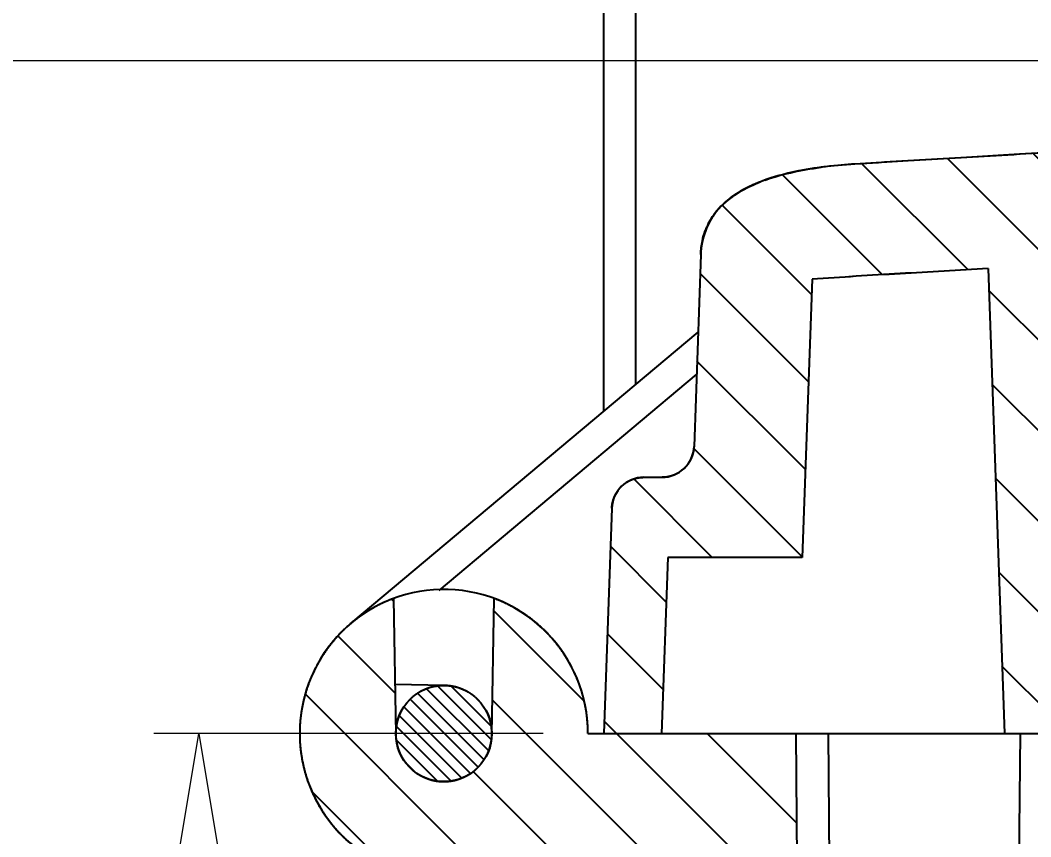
# Model space of a CAD drawing. Header units: millimetres. Extents: x -1995 to -555, y 489 to 1011.
# Drawn here: x -1687.36 to -1655.81, y 637.11 to 662.6 of the extents above; entities that cross this region are included whole.
import ezdxf

# ---------------------------------------------------------------- set-up
doc = ezdxf.new("R2010")
doc.units = ezdxf.units.MM
doc.layers.add('dim', color=82, linetype='Continuous', lineweight=9)
doc.styles.add('ROMAND', font='romand.shx', dxfattribs={"width": 0.75, "bigfont": 'gbcbig.shx'})
doc.dimstyles.new('YanXiu', dxfattribs={"dimtxt": 2.5, "dimasz": 2.2, "dimexe": 1, "dimexo": 0, "dimgap": 0.66, "dimtad": 0, "dimzin": 1, "dimdsep": 46, "dimtxsty": 'ROMAND', "dimblk": 'CLOSEDBLANK', "dimcen": 0, "dimclrd": 3, "dimclre": 3, "dimclrt": 7, "dimazin": 0, "dimtfac": 1, "dimtofl": 0, "dimtmove": 0, "dimatfit": 3, "dimldrblk": 'CLOSEDBLANK', "dimfxl": 1, "dimlwd": 5, "dimlwe": 5, "dimarcsym": 0})

# ---------------------------------------------------------------- blocks, each defined once
blk = doc.blocks.new('_ClosedBlank')
at = {"color": 0, "linetype": 'ByBlock', "lineweight": -2}
for p, q in [((-1, 0.1667), (0, 0)), ((-1, 0.1667), (-1, -0.1667)), ((0, 0), (-1, -0.1667))]:
    blk.add_line(p, q, dxfattribs=at)
blk = doc.blocks.new('*D177')
at = {"layer": 'Defpoints', "color": 0}
for p in [(-1691.79, 661.33), (-1555.14, 661.33), (-1668.44, 596.33)]:
    blk.add_point(p, dxfattribs=at)
at = {"layer": 'dim', "color": 3, "lineweight": 5}
for p, q in [((-1556.539, 661.33), (-1693.189, 661.33)), ((-1691.79, 655.73), (-1691.79, 634.354)), ((-1691.79, 601.93), (-1691.79, 623.306)), ((-1669.839, 596.33), (-1693.189, 596.33))]:
    blk.add_line(p, q, dxfattribs=at)
at = {"layer": 'dim', "color": 3, "lineweight": 5, "xscale": 5.600000000000001, "yscale": 5.600000000000001, "zscale": 5.600000000000001}
for p, rotation in [((-1691.79, 661.33), 90), ((-1691.79, 596.33), 270)]:
    blk.add_blockref('_ClosedBlank', p, dxfattribs=dict(at, rotation=rotation))
at = {"layer": 'dim', "color": 7, "insert": (-1691.79, 628.83), "char_height": 7, "attachment_point": 5, "rotation": 90, "style": 'ROMAND'}
blk.add_mtext('65', dxfattribs=at)
blk = doc.blocks.new('*D178')
at = {"layer": 'Defpoints', "color": 0}
for p in [(-1681.79, 640.33), (-1669.64, 640.33), (-1668.44, 596.33)]:
    blk.add_point(p, dxfattribs=at)
at = {"layer": 'dim', "color": 3, "lineweight": 5}
for p, q in [((-1671.039, 640.33), (-1683.189, 640.33)), ((-1681.79, 634.73), (-1681.79, 624.104)), ((-1681.79, 601.93), (-1681.79, 612.556)), ((-1669.839, 596.33), (-1683.189, 596.33))]:
    blk.add_line(p, q, dxfattribs=at)
at = {"layer": 'dim', "color": 3, "lineweight": 5, "xscale": 5.600000000000001, "yscale": 5.600000000000001, "zscale": 5.600000000000001}
for p, rotation in [((-1681.79, 640.33), 90), ((-1681.79, 596.33), 270)]:
    blk.add_blockref('_ClosedBlank', p, dxfattribs=dict(at, rotation=rotation))
at = {"layer": 'dim', "color": 7, "insert": (-1681.79, 618.33), "char_height": 7, "attachment_point": 5, "rotation": 90, "style": 'ROMAND'}
blk.add_mtext('44', dxfattribs=at)

msp = doc.modelspace()

# ---------------------------------------------------------------- hatches: boundary and pattern name
at = {"linetype": 'Continuous'}
h = msp.add_hatch(dxfattribs=at)
h.set_pattern_fill('DEFAULT__20', color=2, scale=2, angle=135, style=0, pattern_type=0)
h.set_pattern_definition([(135, (-1737.82, 771.6257), (-1.414214, -1.414214), [])])
edge = h.paths.add_edge_path()
edge.add_line((-1669.14, 640.33), (-1667.34, 640.33))
edge.add_line((-1668.894, 647.365), (-1669.14, 640.33))
edge.add_spline(control_points=[(-1668.894, 647.365), (-1668.874, 647.934), (-1668.465, 648.33), (-1667.895, 648.33)], knot_values=[0, 0, 0, 0, 1, 1, 1, 1], weights=[1, 0.812893, 0.812893, 1], degree=3, periodic=0)
edge.add_line((-1667.895, 648.33), (-1667.328, 648.33))
edge.add_spline(control_points=[(-1666.329, 649.295), (-1666.349, 648.726), (-1666.759, 648.33), (-1667.328, 648.33)], knot_values=[0, 0, 0, 0, 1, 1, 1, 1], weights=[1, 0.812893, 0.812893, 1], degree=3, periodic=0)
edge.add_line((-1666.12, 655.29), (-1666.329, 649.295))
edge.add_spline(control_points=[(-1661.304, 658.11), (-1661.909, 658.073), (-1663.059, 657.942), (-1664.547, 657.514), (-1665.692, 656.751), (-1666.098, 655.895), (-1666.12, 655.29)], knot_values=[0, 0, 0, 0, 0.25, 0.5, 0.75, 1, 1, 1, 1], degree=3, periodic=0)
edge.add_spline(control_points=[(-1637.797, 659.379), (-1645.636, 659.008), (-1653.472, 658.585), (-1661.304, 658.11)], knot_values=[0, 0, 0, 0, 1, 1, 1, 1], weights=[1, 0.999985, 0.999985, 1], degree=3, periodic=0)
edge.add_line((-1637.797, 655.875), (-1637.797, 659.379))
edge.add_spline(control_points=[(-1637.797, 655.875), (-1641.905, 655.68), (-1646.012, 655.471), (-1650.119, 655.248)], knot_values=[0, 0, 0, 0, 1, 1, 1, 1], weights=[1, 0.999996, 0.999996, 1], degree=3, periodic=0)
edge.add_line((-1650.119, 655.248), (-1650.64, 640.33))
edge.add_line((-1652.14, 640.33), (-1650.64, 640.33))
edge.add_line((-1652.297, 644.83), (-1652.14, 640.33))
edge.add_line((-1654.983, 644.83), (-1652.297, 644.83))
edge.add_line((-1654.983, 644.83), (-1655.14, 640.33))
edge.add_line((-1656.64, 640.33), (-1655.14, 640.33))
edge.add_line((-1657.147, 654.851), (-1656.64, 640.33))
edge.add_spline(control_points=[(-1657.147, 654.851), (-1658.98, 654.744), (-1660.812, 654.634), (-1662.644, 654.521)], knot_values=[0, 0, 0, 0, 1, 1, 1, 1], weights=[1, 0.999999, 0.999999, 1], degree=3, periodic=0)
edge.add_line((-1662.644, 654.521), (-1662.948, 645.83))
edge.add_line((-1662.948, 645.83), (-1667.148, 645.83))
edge.add_line((-1667.148, 645.83), (-1667.34, 640.33))
edge = h.paths.add_edge_path()
edge.add_line((-1637.797, 655.875), (-1637.797, 659.379))
edge.add_line((-1637.797, 655.875), (-1637.797, 659.379))
edge = h.paths.add_edge_path()
edge.add_spline(control_points=[(-1470.746, 659.296), (-1526.407, 661.981), (-1582.133, 662.008), (-1637.797, 659.379)], knot_values=[0, 0, 0, 0, 1, 1, 1, 1], weights=[1, 0.999242, 0.999242, 1], degree=3, periodic=0)
edge.add_line((-1470.746, 655.792), (-1470.746, 659.296))
edge.add_spline(control_points=[(-1470.746, 655.792), (-1526.407, 658.482), (-1582.133, 658.51), (-1637.797, 655.875)], knot_values=[0, 0, 0, 0, 1, 1, 1, 1], weights=[1, 0.999239, 0.999239, 1], degree=3, periodic=0)
edge.add_line((-1637.797, 655.875), (-1637.797, 659.379))
edge = h.paths.add_edge_path()
edge.add_line((-1470.746, 655.792), (-1470.746, 659.296))
edge.add_line((-1470.746, 655.792), (-1470.746, 659.296))
edge = h.paths.add_edge_path()
edge.add_line((-1441.14, 640.33), (-1442.94, 640.33))
edge.add_line((-1442.94, 640.33), (-1443.097, 644.83))
edge.add_line((-1443.097, 644.83), (-1447.297, 644.83))
edge.add_line((-1447.297, 644.83), (-1447.635, 654.521))
edge.add_spline(control_points=[(-1447.635, 654.521), (-1449.468, 654.634), (-1451.3, 654.744), (-1453.133, 654.851)], knot_values=[0, 0, 0, 0, 1, 1, 1, 1], weights=[1, 0.999999, 0.999999, 1], degree=3, periodic=0)
edge.add_line((-1453.133, 654.851), (-1453.64, 640.33))
edge.add_line((-1453.64, 640.33), (-1455.14, 640.33))
edge.add_line((-1455.297, 644.83), (-1455.14, 640.33))
edge.add_line((-1455.297, 644.83), (-1457.983, 644.83))
edge.add_line((-1457.983, 644.83), (-1458.14, 640.33))
edge.add_line((-1458.14, 640.33), (-1459.64, 640.33))
edge.add_line((-1460.161, 655.248), (-1459.64, 640.33))
edge.add_spline(control_points=[(-1460.161, 655.248), (-1463.689, 655.44), (-1467.217, 655.621), (-1470.746, 655.792)], knot_values=[0, 0, 0, 0, 1, 1, 1, 1], weights=[1, 0.999997, 0.999997, 1], degree=3, periodic=0)
edge.add_line((-1470.746, 655.792), (-1470.746, 659.296))
edge.add_spline(control_points=[(-1448.975, 658.11), (-1456.23, 658.55), (-1463.487, 658.946), (-1470.746, 659.296)], knot_values=[0, 0, 0, 0, 1, 1, 1, 1], weights=[1, 0.999987, 0.999987, 1], degree=3, periodic=0)
edge.add_spline(control_points=[(-1444.16, 655.29), (-1444.181, 655.895), (-1444.588, 656.751), (-1445.733, 657.514), (-1447.221, 657.942), (-1448.371, 658.073), (-1448.975, 658.11)], knot_values=[0, 0, 0, 0, 0.25, 0.5, 0.75, 1, 1, 1, 1], degree=3, periodic=0)
edge.add_line((-1443.951, 649.295), (-1444.16, 655.29))
edge.add_spline(control_points=[(-1443.951, 649.295), (-1443.931, 648.726), (-1443.521, 648.33), (-1442.951, 648.33)], knot_values=[0, 0, 0, 0, 1, 1, 1, 1], weights=[1, 0.812893, 0.812893, 1], degree=3, periodic=0)
edge.add_line((-1442.385, 648.33), (-1442.951, 648.33))
edge.add_spline(control_points=[(-1442.385, 648.33), (-1441.815, 648.33), (-1441.405, 647.934), (-1441.386, 647.365)], knot_values=[0, 0, 0, 0, 1, 1, 1, 1], weights=[1, 0.812893, 0.812893, 1], degree=3, periodic=0)
edge.add_line((-1441.14, 640.33), (-1441.386, 647.365))
h = msp.add_hatch(dxfattribs=at)
h.set_pattern_fill('DEFAULT__19', color=2, scale=2, angle=-45, style=0, pattern_type=0)
h.set_pattern_definition([(315, (-1734.9916, 774.4542), (1.414214, 1.414214), [])])
edge = h.paths.add_edge_path()
edge.add_line((-1668.44, 596.33), (-1663.89, 596.33))
edge.add_line((-1668.44, 596.33), (-1668.44, 603.119))
edge.add_spline(control_points=[(-1668.44, 603.119), (-1668.44, 603.813), (-1667.954, 604.307), (-1667.261, 604.319)], knot_values=[0, 0, 0, 0, 1, 1, 1, 1], weights=[1, 0.808834, 0.808834, 1], degree=3, periodic=0)
edge.add_line((-1667.261, 604.319), (-1666.64, 604.33))
edge.add_line((-1666.64, 604.33), (-1666.64, 632.33))
edge.add_line((-1668.157, 632.356), (-1666.64, 632.33))
edge.add_spline(control_points=[(-1668.157, 632.356), (-1668.735, 632.367), (-1669.14, 632.779), (-1669.14, 633.356)], knot_values=[0, 0, 0, 0, 1, 1, 1, 1], weights=[1, 0.808834, 0.808834, 1], degree=3, periodic=0)
edge.add_line((-1669.14, 635.375), (-1669.14, 633.356))
edge.add_line((-1674.532, 635.847), (-1669.14, 635.375))
edge.add_spline(control_points=[(-1675.714, 644.546), (-1681.421, 642.415), (-1680.601, 636.378), (-1674.532, 635.847)], knot_values=[0, 0, 0, 0, 1, 1, 1, 1], weights=[1, 0.480302, 0.480302, 1], degree=3, periodic=0)
edge.add_line((-1675.714, 644.546), (-1675.64, 640.304))
edge.add_spline(control_points=[(-1675.64, 640.304), (-1675.589, 637.406), (-1672.691, 637.406), (-1672.64, 640.304)], knot_values=[0, 0, 0, 0, 1, 1, 1, 1], weights=[1, 0.344968, 0.344968, 1], degree=3, periodic=0)
edge.add_line((-1672.64, 640.304), (-1672.566, 644.546))
edge.add_spline(control_points=[(-1669.64, 640.33), (-1669.64, 642.272), (-1670.747, 643.867), (-1672.566, 644.546)], knot_values=[0, 0, 0, 0, 1, 1, 1, 1], weights=[1, 0.881003, 0.881003, 1], degree=3, periodic=0)
edge.add_line((-1669.64, 640.33), (-1663.14, 640.33))
edge.add_line((-1662.791, 600.33), (-1663.14, 640.33))
edge.add_line((-1662.791, 600.33), (-1661.39, 600.33))
edge.add_line((-1661.39, 600.33), (-1661.39, 592.33))
edge.add_line((-1663.855, 592.33), (-1661.39, 592.33))
edge.add_line((-1663.89, 596.33), (-1663.855, 592.33))
edge = h.paths.add_edge_path()
edge.add_line((-1654.39, 596.33), (-1650.14, 596.33))
edge.add_line((-1654.39, 596.33), (-1654.425, 592.33))
edge.add_line((-1656.89, 592.33), (-1654.425, 592.33))
edge.add_line((-1656.89, 600.33), (-1656.89, 592.33))
edge.add_line((-1656.89, 600.33), (-1655.489, 600.33))
edge.add_line((-1655.489, 600.33), (-1655.14, 640.33))
edge.add_line((-1655.14, 640.33), (-1654.64, 640.33))
edge.add_line((-1654.618, 642.83), (-1654.64, 640.33))
edge.add_line((-1654.618, 642.83), (-1654.043, 642.83))
edge.add_line((-1653.817, 643.057), (-1654.043, 642.83))
edge.add_spline(control_points=[(-1653.463, 643.057), (-1653.567, 643.16), (-1653.713, 643.16), (-1653.817, 643.057)], knot_values=[0, 0, 0, 0, 1, 1, 1, 1], weights=[1, 0.804738, 0.804738, 1], degree=3, periodic=0)
edge.add_line((-1653.236, 642.83), (-1653.463, 643.057))
edge.add_line((-1653.236, 642.83), (-1652.662, 642.83))
edge.add_line((-1652.662, 642.83), (-1652.64, 640.33))
edge.add_line((-1652.64, 640.33), (-1652.14, 640.33))
edge.add_line((-1651.791, 600.33), (-1652.14, 640.33))
edge.add_line((-1651.791, 600.33), (-1637.797, 600.33))
edge.add_line((-1637.797, 596.33), (-1637.797, 600.33))
edge.add_line((-1640.14, 596.33), (-1637.797, 596.33))
edge.add_line((-1640.175, 592.33), (-1640.14, 596.33))
edge.add_line((-1642.64, 592.33), (-1640.175, 592.33))
edge.add_line((-1642.64, 592.33), (-1642.64, 598.33))
edge.add_line((-1647.64, 598.33), (-1642.64, 598.33))
edge.add_line((-1647.64, 592.33), (-1647.64, 598.33))
edge.add_line((-1650.105, 592.33), (-1647.64, 592.33))
edge.add_line((-1650.105, 592.33), (-1650.14, 596.33))
edge = h.paths.add_edge_path()
edge.add_line((-1637.797, 596.33), (-1637.797, 600.33))
edge.add_line((-1637.797, 596.33), (-1637.797, 600.33))
edge = h.paths.add_edge_path()
edge.add_line((-1637.797, 596.33), (-1623.14, 596.33))
edge.add_line((-1637.797, 596.33), (-1637.797, 600.33))
edge.add_line((-1637.797, 600.33), (-1470.746, 600.33))
edge.add_line((-1470.746, 596.33), (-1470.746, 600.33))
edge.add_line((-1487.14, 596.33), (-1470.746, 596.33))
edge.add_line((-1487.14, 596.33), (-1487.14, 599.23))
edge.add_line((-1488.14, 599.23), (-1487.14, 599.23))
edge.add_line((-1489.64, 597.73), (-1488.14, 599.23))
edge.add_line((-1504.64, 597.73), (-1489.64, 597.73))
edge.add_line((-1504.64, 597.73), (-1506.14, 599.23))
edge.add_line((-1507.14, 599.23), (-1506.14, 599.23))
edge.add_line((-1507.14, 596.33), (-1507.14, 599.23))
edge.add_line((-1515.14, 596.33), (-1507.14, 596.33))
edge.add_line((-1515.14, 596.33), (-1515.14, 599.23))
edge.add_line((-1516.14, 599.23), (-1515.14, 599.23))
edge.add_line((-1517.64, 597.73), (-1516.14, 599.23))
edge.add_line((-1532.64, 597.73), (-1517.64, 597.73))
edge.add_line((-1532.64, 597.73), (-1534.14, 599.23))
edge.add_line((-1535.14, 599.23), (-1534.14, 599.23))
edge.add_line((-1535.14, 596.33), (-1535.14, 599.23))
edge.add_line((-1575.14, 596.33), (-1535.14, 596.33))
edge.add_line((-1575.14, 596.33), (-1575.14, 599.23))
edge.add_line((-1576.14, 599.23), (-1575.14, 599.23))
edge.add_line((-1577.64, 597.73), (-1576.14, 599.23))
edge.add_line((-1592.64, 597.73), (-1577.64, 597.73))
edge.add_line((-1592.64, 597.73), (-1594.14, 599.23))
edge.add_line((-1595.14, 599.23), (-1594.14, 599.23))
edge.add_line((-1595.14, 596.33), (-1595.14, 599.23))
edge.add_line((-1603.14, 596.33), (-1595.14, 596.33))
edge.add_line((-1603.14, 596.33), (-1603.14, 599.23))
edge.add_line((-1604.14, 599.23), (-1603.14, 599.23))
edge.add_line((-1605.64, 597.73), (-1604.14, 599.23))
edge.add_line((-1620.64, 597.73), (-1605.64, 597.73))
edge.add_line((-1620.64, 597.73), (-1622.14, 599.23))
edge.add_line((-1623.14, 599.23), (-1622.14, 599.23))
edge.add_line((-1623.14, 596.33), (-1623.14, 599.23))
edge = h.paths.add_edge_path()
edge.add_line((-1470.746, 596.33), (-1470.746, 600.33))
edge.add_line((-1470.746, 596.33), (-1470.746, 600.33))
edge = h.paths.add_edge_path()
edge.add_line((-1441.84, 596.33), (-1446.39, 596.33))
edge.add_line((-1446.425, 592.33), (-1446.39, 596.33))
edge.add_line((-1446.425, 592.33), (-1448.89, 592.33))
edge.add_line((-1448.89, 592.33), (-1448.89, 600.33))
edge.add_line((-1447.489, 600.33), (-1448.89, 600.33))
edge.add_line((-1447.489, 600.33), (-1447.14, 640.33))
edge.add_line((-1441.14, 640.33), (-1447.14, 640.33))
edge.add_line((-1441.14, 633.356), (-1441.14, 640.33))
edge.add_spline(control_points=[(-1442.122, 632.356), (-1441.545, 632.367), (-1441.14, 632.779), (-1441.14, 633.356)], knot_values=[0, 0, 0, 0, 1, 1, 1, 1], weights=[1, 0.808834, 0.808834, 1], degree=3, periodic=0)
edge.add_line((-1442.122, 632.356), (-1443.64, 632.33))
edge.add_line((-1443.64, 604.33), (-1443.64, 632.33))
edge.add_line((-1443.019, 604.319), (-1443.64, 604.33))
edge.add_spline(control_points=[(-1441.84, 603.119), (-1441.84, 603.813), (-1442.326, 604.307), (-1443.019, 604.319)], knot_values=[0, 0, 0, 0, 1, 1, 1, 1], weights=[1, 0.808834, 0.808834, 1], degree=3, periodic=0)
edge.add_line((-1441.84, 596.33), (-1441.84, 603.119))
edge = h.paths.add_edge_path()
edge.add_line((-1470.746, 596.33), (-1455.89, 596.33))
edge.add_line((-1470.746, 596.33), (-1470.746, 600.33))
edge.add_line((-1458.489, 600.33), (-1470.746, 600.33))
edge.add_line((-1458.489, 600.33), (-1458.14, 640.33))
edge.add_line((-1457.64, 640.33), (-1458.14, 640.33))
edge.add_line((-1457.618, 642.83), (-1457.64, 640.33))
edge.add_line((-1457.043, 642.83), (-1457.618, 642.83))
edge.add_line((-1457.043, 642.83), (-1456.817, 643.057))
edge.add_spline(control_points=[(-1456.817, 643.057), (-1456.713, 643.16), (-1456.567, 643.16), (-1456.463, 643.057)], knot_values=[0, 0, 0, 0, 1, 1, 1, 1], weights=[1, 0.804738, 0.804738, 1], degree=3, periodic=0)
edge.add_line((-1456.463, 643.057), (-1456.236, 642.83))
edge.add_line((-1455.662, 642.83), (-1456.236, 642.83))
edge.add_line((-1455.662, 642.83), (-1455.64, 640.33))
edge.add_line((-1455.14, 640.33), (-1455.64, 640.33))
edge.add_line((-1454.791, 600.33), (-1455.14, 640.33))
edge.add_line((-1453.39, 600.33), (-1454.791, 600.33))
edge.add_line((-1453.39, 592.33), (-1453.39, 600.33))
edge.add_line((-1453.39, 592.33), (-1455.855, 592.33))
edge.add_line((-1455.855, 592.33), (-1455.89, 596.33))
h = msp.add_hatch(dxfattribs=at)
h.set_pattern_fill('DEFAULT__17', color=2, scale=0.3, angle=-45, style=0, pattern_type=0)
h.set_pattern_definition([(315, (-1736.19368, 773.2521), (0.21213203, 0.21213203), [])])
edge = h.paths.add_edge_path()
edge.add_spline(control_points=[(-1672.64, 640.33), (-1672.64, 643.33), (-1675.64, 643.33), (-1675.64, 640.33)], knot_values=[0, 0, 0, 0, 1, 1, 1, 1], weights=[1, 0.333333, 0.333333, 1], degree=3, periodic=0)
edge.add_spline(control_points=[(-1675.64, 640.33), (-1675.64, 637.33), (-1672.64, 637.33), (-1672.64, 640.33)], knot_values=[0, 0, 0, 0, 1, 1, 1, 1], weights=[1, 0.333333, 0.333333, 1], degree=3, periodic=0)

# ---------------------------------------------------------------- linework, layer by layer
at = {"color": 7, "linetype": 'Continuous'}
for p, q in [((-1669.14, 650.4), (-1669.14, 678.33)), ((-1668.14, 651.239), (-1668.14, 678.33)), ((-1666.12, 655.29), (-1666.329, 649.295)), ((-1666.12, 655.29), (-1666.329, 649.295)), ((-1657.147, 654.851), (-1656.64, 640.33)), ((-1657.147, 654.851), (-1656.64, 640.33)), ((-1662.644, 654.521), (-1662.948, 645.83)), ((-1662.644, 654.521), (-1662.948, 645.83)), ((-1677.032, 643.777), (-1666.204, 652.863)), ((-1674.282, 644.797), (-1666.251, 651.536)), ((-1667.895, 648.33), (-1667.328, 648.33)), ((-1667.895, 648.33), (-1667.328, 648.33)), ((-1668.894, 647.365), (-1669.14, 640.33)), ((-1668.894, 647.365), (-1669.14, 640.33)), ((-1667.148, 645.83), (-1667.34, 640.33)), ((-1667.148, 645.83), (-1667.34, 640.33)), ((-1662.948, 645.83), (-1667.148, 645.83)), ((-1662.948, 645.83), (-1667.148, 645.83)), ((-1675.714, 644.546), (-1675.64, 640.304)), ((-1675.714, 644.546), (-1675.64, 640.304)), ((-1672.64, 640.304), (-1672.566, 644.546)), ((-1672.64, 640.304), (-1672.566, 644.546)), ((-1674.114, 641.83), (-1675.667, 641.857)), ((-1669.64, 640.33), (-1663.14, 640.33)), ((-1669.64, 640.33), (-1654.64, 640.33)), ((-1669.14, 640.33), (-1667.34, 640.33)), ((-1662.791, 600.33), (-1663.14, 640.33)), ((-1662.791, 600.33), (-1663.14, 640.33)), ((-1662.14, 640.33), (-1661.809, 602.419)), ((-1656.64, 640.33), (-1655.14, 640.33)), ((-1656.471, 602.419), (-1656.14, 640.33))]:
    msp.add_line(p, q, dxfattribs=at)
msp.add_circle((-1674.14, 640.33), 1.5, dxfattribs=at)
for centre, radius, start, end in [((-1555.14, -1090.37), 1751.7, 86.525368, 93.474632), ((-1662.207, 652.336), 5.608, 109.793, 111.5063), ((-1663.066, 654.176), 3.575, 119.3754, 122.9688), ((-1663.794, 655.134), 2.369, 133.4626, 139.0107), ((-1664.098, 655.332), 2.004, 153.0374, 159.6205), ((-1555.14, -1090.37), 1748.2, 93.345097, 93.525591), ((-1667.328, 649.33), 1, 270, 358), ((-1667.895, 647.33), 1, 90, 178), ((-1674.14, 640.33), 4.5, 0, 265)]:
    msp.add_arc(centre, radius, start, end, dxfattribs=at)
for points, start_tangent, end_tangent in [([(-1637.797, 659.379), (-1640.737, 659.237), (-1643.676, 659.091), (-1646.614, 658.94), (-1649.553, 658.784), (-1652.491, 658.623), (-1655.429, 658.457), (-1658.367, 658.286), (-1661.304, 658.11)], (-0.998886, -0.047187), (-0.998162, -0.060607)), ([(-1661.304, 658.11), (-1663.02, 657.903), (-1664.49, 657.458), (-1665.603, 656.664), (-1666.12, 655.29)], (-0.998162, -0.060607), (-0.034899, -0.999391)), ([(-1661.304, 658.11), (-1662.357, 658.011), (-1663.287, 657.847), (-1664.121, 657.607), (-1664.864, 657.266), (-1665.487, 656.79), (-1665.942, 656.119), (-1666.12, 655.29)], (-0.998162, -0.060607), (-0.034899, -0.999391)), ([(-1664.106, 657.613), (-1662.832, 657.938), (-1662.362, 658.01)], (0.940872, 0.338763), (0.991288, 0.131709)), ([(-1664.82, 657.291), (-1664.263, 657.553)], (0.871124, 0.491063), (0.930323, 0.366742)), ([(-1665.424, 656.853), (-1665.012, 657.175)], (0.725332, 0.688399), (0.838599, 0.54475)), ([(-1665.885, 656.241), (-1665.582, 656.688)], (0.452942, 0.89154), (0.655663, 0.755054)), ([(-1666.12, 655.29), (-1666.068, 655.714), (-1665.977, 656.03)], (0.034899, 0.999391), (0.348498, 0.937309)), ([(-1657.147, 654.851), (-1659.896, 654.689), (-1662.644, 654.521)], (-0.998296, -0.05835), (-0.998107, -0.061494)), ([(-1666.329, 649.295), (-1666.329, 649.284), (-1666.33, 649.273), (-1666.331, 649.262), (-1666.331, 649.251), (-1666.332, 649.24), (-1666.333, 649.229), (-1666.335, 649.218), (-1666.336, 649.207), (-1666.337, 649.196), (-1666.339, 649.185), (-1666.341, 649.174), (-1666.343, 649.162), (-1666.344, 649.151), (-1666.347, 649.14), (-1666.349, 649.128), (-1666.351, 649.117), (-1666.354, 649.106), (-1666.356, 649.095), (-1666.359, 649.083), (-1666.362, 649.072), (-1666.365, 649.061), (-1666.369, 649.049), (-1666.372, 649.038), (-1666.375, 649.027), (-1666.379, 649.015), (-1666.383, 649.004), (-1666.387, 648.993), (-1666.391, 648.982), (-1666.395, 648.97), (-1666.4, 648.959), (-1666.404, 648.948), (-1666.409, 648.937), (-1666.414, 648.926), (-1666.419, 648.914), (-1666.424, 648.903), (-1666.429, 648.892), (-1666.435, 648.881), (-1666.44, 648.87), (-1666.446, 648.86), (-1666.452, 648.849), (-1666.458, 648.838), (-1666.464, 648.827), (-1666.47, 648.816), (-1666.477, 648.806), (-1666.483, 648.795), (-1666.49, 648.785), (-1666.497, 648.774), (-1666.504, 648.764), (-1666.511, 648.754), (-1666.518, 648.744), (-1666.526, 648.733), (-1666.533, 648.723), (-1666.541, 648.714), (-1666.549, 648.704), (-1666.557, 648.694), (-1666.565, 648.684), (-1666.573, 648.675), (-1666.581, 648.665), (-1666.59, 648.656), (-1666.598, 648.647), (-1666.607, 648.637), (-1666.616, 648.628), (-1666.625, 648.619), (-1666.634, 648.611), (-1666.643, 648.602), (-1666.652, 648.593), (-1666.661, 648.585), (-1666.671, 648.576), (-1666.68, 648.568), (-1666.69, 648.56), (-1666.7, 648.552), (-1666.71, 648.544), (-1666.72, 648.537), (-1666.73, 648.529), (-1666.74, 648.522), (-1666.75, 648.514), (-1666.76, 648.507), (-1666.771, 648.5), (-1666.781, 648.493), (-1666.792, 648.486), (-1666.802, 648.48), (-1666.813, 648.473), (-1666.824, 648.467), (-1666.834, 648.461), (-1666.845, 648.454), (-1666.856, 648.449), (-1666.867, 648.443), (-1666.878, 648.437), (-1666.889, 648.432), (-1666.9, 648.426), (-1666.911, 648.421), (-1666.922, 648.416), (-1666.934, 648.411), (-1666.945, 648.406), (-1666.956, 648.402), (-1666.967, 648.397), (-1666.979, 648.393), (-1666.99, 648.389), (-1667.001, 648.385), (-1667.013, 648.381), (-1667.024, 648.377), (-1667.036, 648.374), (-1667.047, 648.37), (-1667.058, 648.367), (-1667.07, 648.364), (-1667.081, 648.361), (-1667.093, 648.358), (-1667.104, 648.355), (-1667.116, 648.353), (-1667.127, 648.35), (-1667.138, 648.348), (-1667.15, 648.346), (-1667.161, 648.344), (-1667.173, 648.342), (-1667.184, 648.34), (-1667.195, 648.339), (-1667.206, 648.337), (-1667.218, 648.336), (-1667.229, 648.335), (-1667.24, 648.334), (-1667.251, 648.333), (-1667.262, 648.332), (-1667.274, 648.331), (-1667.285, 648.331), (-1667.296, 648.33), (-1667.307, 648.33), (-1667.317, 648.33), (-1667.328, 648.33)], (-0.034899, -0.999391), (-1, 0)), ([(-1668.894, 647.365), (-1668.894, 647.376), (-1668.893, 647.387), (-1668.893, 647.398), (-1668.892, 647.409), (-1668.891, 647.42), (-1668.89, 647.431), (-1668.889, 647.442), (-1668.887, 647.453), (-1668.886, 647.464), (-1668.884, 647.475), (-1668.883, 647.486), (-1668.881, 647.498), (-1668.879, 647.509), (-1668.877, 647.52), (-1668.874, 647.531), (-1668.872, 647.543), (-1668.869, 647.554), (-1668.867, 647.565), (-1668.864, 647.577), (-1668.861, 647.588), (-1668.858, 647.599), (-1668.855, 647.611), (-1668.851, 647.622), (-1668.848, 647.633), (-1668.844, 647.645), (-1668.84, 647.656), (-1668.836, 647.667), (-1668.832, 647.678), (-1668.828, 647.69), (-1668.824, 647.701), (-1668.819, 647.712), (-1668.814, 647.723), (-1668.809, 647.734), (-1668.804, 647.745), (-1668.799, 647.757), (-1668.794, 647.768), (-1668.789, 647.779), (-1668.783, 647.79), (-1668.777, 647.8), (-1668.771, 647.811), (-1668.765, 647.822), (-1668.759, 647.833), (-1668.753, 647.843), (-1668.747, 647.854), (-1668.74, 647.865), (-1668.733, 647.875), (-1668.726, 647.886), (-1668.719, 647.896), (-1668.712, 647.906), (-1668.705, 647.916), (-1668.697, 647.926), (-1668.69, 647.936), (-1668.682, 647.946), (-1668.674, 647.956), (-1668.667, 647.966), (-1668.658, 647.976), (-1668.65, 647.985), (-1668.642, 647.995), (-1668.633, 648.004), (-1668.625, 648.013), (-1668.616, 648.022), (-1668.607, 648.032), (-1668.599, 648.04), (-1668.59, 648.049), (-1668.58, 648.058), (-1668.571, 648.067), (-1668.562, 648.075), (-1668.552, 648.083), (-1668.543, 648.092), (-1668.533, 648.1), (-1668.523, 648.108), (-1668.513, 648.116), (-1668.504, 648.123), (-1668.494, 648.131), (-1668.483, 648.138), (-1668.473, 648.146), (-1668.463, 648.153), (-1668.453, 648.16), (-1668.442, 648.167), (-1668.432, 648.174), (-1668.421, 648.18), (-1668.41, 648.187), (-1668.4, 648.193), (-1668.389, 648.199), (-1668.378, 648.205), (-1668.367, 648.211), (-1668.356, 648.217), (-1668.345, 648.223), (-1668.334, 648.228), (-1668.323, 648.234), (-1668.312, 648.239), (-1668.301, 648.244), (-1668.29, 648.249), (-1668.278, 648.253), (-1668.267, 648.258), (-1668.256, 648.263), (-1668.244, 648.267), (-1668.233, 648.271), (-1668.222, 648.275), (-1668.21, 648.279), (-1668.199, 648.283), (-1668.188, 648.286), (-1668.176, 648.29), (-1668.165, 648.293), (-1668.153, 648.296), (-1668.142, 648.299), (-1668.13, 648.302), (-1668.119, 648.305), (-1668.108, 648.307), (-1668.096, 648.309), (-1668.085, 648.312), (-1668.073, 648.314), (-1668.062, 648.316), (-1668.051, 648.318), (-1668.039, 648.319), (-1668.028, 648.321), (-1668.017, 648.323), (-1668.005, 648.324), (-1667.994, 648.325), (-1667.983, 648.326), (-1667.972, 648.327), (-1667.961, 648.328), (-1667.95, 648.328), (-1667.939, 648.329), (-1667.928, 648.329), (-1667.917, 648.33), (-1667.906, 648.33), (-1667.895, 648.33)], (0.034899, 0.999391), (1, 0)), ([(-1675.714, 644.546), (-1675.746, 644.534), (-1675.778, 644.521), (-1675.811, 644.508), (-1675.843, 644.495), (-1675.876, 644.482), (-1675.908, 644.468), (-1675.941, 644.454), (-1675.974, 644.439), (-1676.007, 644.424), (-1676.04, 644.409), (-1676.073, 644.394), (-1676.106, 644.378), (-1676.139, 644.362), (-1676.172, 644.345), (-1676.206, 644.328), (-1676.239, 644.31), (-1676.272, 644.293), (-1676.306, 644.274), (-1676.339, 644.256), (-1676.373, 644.237), (-1676.406, 644.218), (-1676.44, 644.198), (-1676.474, 644.178), (-1676.507, 644.157), (-1676.541, 644.136), (-1676.574, 644.115), (-1676.608, 644.093), (-1676.642, 644.07), (-1676.675, 644.048), (-1676.709, 644.025), (-1676.742, 644.001), (-1676.776, 643.977), (-1676.809, 643.953), (-1676.843, 643.928), (-1676.876, 643.902), (-1676.91, 643.877), (-1676.943, 643.85), (-1676.976, 643.824), (-1677.009, 643.797), (-1677.042, 643.769), (-1677.075, 643.741), (-1677.108, 643.712), (-1677.141, 643.683), (-1677.173, 643.654), (-1677.206, 643.624), (-1677.238, 643.594), (-1677.27, 643.563), (-1677.302, 643.531), (-1677.334, 643.499), (-1677.366, 643.467), (-1677.398, 643.434), (-1677.429, 643.401), (-1677.46, 643.367), (-1677.491, 643.333), (-1677.522, 643.298), (-1677.553, 643.263), (-1677.583, 643.227), (-1677.613, 643.191), (-1677.643, 643.155), (-1677.673, 643.117), (-1677.702, 643.08), (-1677.731, 643.042), (-1677.76, 643.003), (-1677.788, 642.964), (-1677.817, 642.925), (-1677.845, 642.885), (-1677.872, 642.844), (-1677.899, 642.803), (-1677.926, 642.762), (-1677.953, 642.72), (-1677.979, 642.678), (-1678.005, 642.635), (-1678.03, 642.592), (-1678.055, 642.548), (-1678.08, 642.504), (-1678.104, 642.459), (-1678.128, 642.414), (-1678.152, 642.369), (-1678.175, 642.323), (-1678.197, 642.277), (-1678.219, 642.23), (-1678.241, 642.183), (-1678.262, 642.135), (-1678.283, 642.087), (-1678.303, 642.039), (-1678.322, 641.99), (-1678.342, 641.941), (-1678.36, 641.892), (-1678.378, 641.842), (-1678.396, 641.792), (-1678.413, 641.742), (-1678.429, 641.691), (-1678.445, 641.64), (-1678.46, 641.588), (-1678.475, 641.536), (-1678.489, 641.484), (-1678.503, 641.432), (-1678.516, 641.379), (-1678.528, 641.326), (-1678.54, 641.273), (-1678.551, 641.22), (-1678.562, 641.166), (-1678.571, 641.112), (-1678.581, 641.058), (-1678.589, 641.004), (-1678.597, 640.949), (-1678.604, 640.894), (-1678.611, 640.839), (-1678.617, 640.784), (-1678.622, 640.729), (-1678.627, 640.674), (-1678.631, 640.618), (-1678.634, 640.563), (-1678.636, 640.507), (-1678.638, 640.451), (-1678.639, 640.395), (-1678.64, 640.34), (-1678.64, 640.284), (-1678.639, 640.228), (-1678.637, 640.172), (-1678.635, 640.116), (-1678.632, 640.06), (-1678.628, 640.004), (-1678.624, 639.948), (-1678.619, 639.892), (-1678.613, 639.836), (-1678.606, 639.78), (-1678.599, 639.724), (-1678.591, 639.669), (-1678.582, 639.613), (-1678.573, 639.558), (-1678.563, 639.502), (-1678.552, 639.447), (-1678.541, 639.392), (-1678.529, 639.338), (-1678.516, 639.283), (-1678.503, 639.228), (-1678.489, 639.174), (-1678.474, 639.12), (-1678.459, 639.067), (-1678.443, 639.013), (-1678.426, 638.96), (-1678.409, 638.907), (-1678.391, 638.854), (-1678.372, 638.802), (-1678.353, 638.75), (-1678.333, 638.698), (-1678.313, 638.646), (-1678.292, 638.595), (-1678.27, 638.544), (-1678.248, 638.494), (-1678.226, 638.444), (-1678.202, 638.394), (-1678.178, 638.345), (-1678.154, 638.296), (-1678.129, 638.247), (-1678.103, 638.199), (-1678.077, 638.151), (-1678.051, 638.104), (-1678.024, 638.057), (-1677.996, 638.011), (-1677.968, 637.965), (-1677.94, 637.919), (-1677.911, 637.874), (-1677.881, 637.83), (-1677.852, 637.786), (-1677.821, 637.742), (-1677.791, 637.699), (-1677.759, 637.656), (-1677.728, 637.614), (-1677.696, 637.572), (-1677.664, 637.531), (-1677.631, 637.49), (-1677.598, 637.45), (-1677.565, 637.411), (-1677.531, 637.372), (-1677.497, 637.333), (-1677.462, 637.295), (-1677.428, 637.257), (-1677.393, 637.22), (-1677.357, 637.184), (-1677.322, 637.148), (-1677.286, 637.113), (-1677.25, 637.078), (-1677.214, 637.043), (-1677.177, 637.01), (-1677.14, 636.976), (-1677.103, 636.944), (-1677.066, 636.911), (-1677.029, 636.88), (-1676.991, 636.849), (-1676.954, 636.818), (-1676.916, 636.788), (-1676.878, 636.759), (-1676.839, 636.73), (-1676.801, 636.701), (-1676.763, 636.673), (-1676.724, 636.646), (-1676.685, 636.619), (-1676.647, 636.593), (-1676.608, 636.567), (-1676.569, 636.542), (-1676.53, 636.517), (-1676.491, 636.493), (-1676.452, 636.469), (-1676.412, 636.446), (-1676.373, 636.423), (-1676.334, 636.401), (-1676.295, 636.379), (-1676.255, 636.358), (-1676.216, 636.337), (-1676.177, 636.317), (-1676.137, 636.298), (-1676.098, 636.278), (-1676.059, 636.26), (-1676.02, 636.241), (-1675.98, 636.224), (-1675.941, 636.206), (-1675.902, 636.189), (-1675.863, 636.173), (-1675.824, 636.157), (-1675.785, 636.142), (-1675.746, 636.126), (-1675.708, 636.112), (-1675.669, 636.098), (-1675.63, 636.084), (-1675.592, 636.071), (-1675.553, 636.058), (-1675.515, 636.045), (-1675.477, 636.033), (-1675.439, 636.021), (-1675.401, 636.01), (-1675.363, 635.999), (-1675.325, 635.989), (-1675.287, 635.979), (-1675.25, 635.969), (-1675.212, 635.96), (-1675.175, 635.951), (-1675.138, 635.942), (-1675.101, 635.934), (-1675.064, 635.926), (-1675.028, 635.918), (-1674.991, 635.911), (-1674.955, 635.904), (-1674.919, 635.898), (-1674.883, 635.892), (-1674.847, 635.886), (-1674.811, 635.88), (-1674.776, 635.875), (-1674.74, 635.87), (-1674.705, 635.866), (-1674.67, 635.861), (-1674.635, 635.857), (-1674.601, 635.854), (-1674.566, 635.85), (-1674.532, 635.847)], (-0.936848, -0.349737), (0.996195, -0.087156)), ([(-1669.64, 640.33), (-1669.64, 640.37), (-1669.641, 640.41), (-1669.642, 640.451), (-1669.643, 640.491), (-1669.644, 640.532), (-1669.646, 640.572), (-1669.649, 640.613), (-1669.652, 640.654), (-1669.655, 640.695), (-1669.658, 640.736), (-1669.662, 640.777), (-1669.666, 640.818), (-1669.671, 640.859), (-1669.676, 640.9), (-1669.682, 640.941), (-1669.687, 640.983), (-1669.694, 641.024), (-1669.7, 641.065), (-1669.707, 641.107), (-1669.715, 641.148), (-1669.723, 641.189), (-1669.731, 641.231), (-1669.74, 641.272), (-1669.749, 641.313), (-1669.758, 641.355), (-1669.768, 641.396), (-1669.778, 641.438), (-1669.789, 641.479), (-1669.8, 641.52), (-1669.812, 641.561), (-1669.824, 641.602), (-1669.836, 641.644), (-1669.849, 641.685), (-1669.862, 641.726), (-1669.875, 641.767), (-1669.889, 641.807), (-1669.904, 641.848), (-1669.919, 641.889), (-1669.934, 641.929), (-1669.949, 641.97), (-1669.965, 642.01), (-1669.982, 642.051), (-1669.999, 642.091), (-1670.016, 642.131), (-1670.034, 642.171), (-1670.052, 642.21), (-1670.07, 642.25), (-1670.089, 642.29), (-1670.108, 642.329), (-1670.128, 642.368), (-1670.148, 642.407), (-1670.168, 642.446), (-1670.189, 642.484), (-1670.21, 642.523), (-1670.232, 642.561), (-1670.254, 642.599), (-1670.276, 642.637), (-1670.299, 642.675), (-1670.322, 642.712), (-1670.346, 642.749), (-1670.369, 642.786), (-1670.394, 642.823), (-1670.418, 642.86), (-1670.443, 642.896), (-1670.468, 642.932), (-1670.494, 642.968), (-1670.52, 643.003), (-1670.546, 643.039), (-1670.573, 643.074), (-1670.6, 643.108), (-1670.627, 643.143), (-1670.655, 643.177), (-1670.683, 643.211), (-1670.711, 643.244), (-1670.74, 643.278), (-1670.769, 643.311), (-1670.798, 643.343), (-1670.827, 643.376), (-1670.857, 643.408), (-1670.887, 643.44), (-1670.918, 643.471), (-1670.948, 643.502), (-1670.979, 643.533), (-1671.01, 643.564), (-1671.042, 643.594), (-1671.074, 643.624), (-1671.106, 643.653), (-1671.138, 643.682), (-1671.17, 643.711), (-1671.203, 643.739), (-1671.236, 643.768), (-1671.269, 643.795), (-1671.303, 643.823), (-1671.336, 643.85), (-1671.37, 643.876), (-1671.404, 643.903), (-1671.438, 643.929), (-1671.473, 643.954), (-1671.507, 643.979), (-1671.542, 644.004), (-1671.577, 644.029), (-1671.612, 644.053), (-1671.647, 644.077), (-1671.683, 644.1), (-1671.718, 644.123), (-1671.754, 644.145), (-1671.79, 644.168), (-1671.826, 644.189), (-1671.862, 644.211), (-1671.898, 644.232), (-1671.935, 644.253), (-1671.971, 644.273), (-1672.008, 644.293), (-1672.045, 644.312), (-1672.081, 644.332), (-1672.118, 644.35), (-1672.155, 644.369), (-1672.192, 644.387), (-1672.229, 644.404), (-1672.267, 644.422), (-1672.304, 644.438), (-1672.341, 644.455), (-1672.379, 644.471), (-1672.416, 644.487), (-1672.454, 644.502), (-1672.491, 644.517), (-1672.529, 644.532), (-1672.566, 644.546)], (0, 1), (-0.936848, 0.349737)), ([(-1672.64, 640.33), (-1672.64, 640.342), (-1672.64, 640.354), (-1672.64, 640.366), (-1672.641, 640.378), (-1672.641, 640.39), (-1672.642, 640.402), (-1672.642, 640.414), (-1672.643, 640.427), (-1672.644, 640.439), (-1672.645, 640.452), (-1672.646, 640.464), (-1672.647, 640.477), (-1672.648, 640.49), (-1672.65, 640.503), (-1672.651, 640.516), (-1672.653, 640.529), (-1672.655, 640.542), (-1672.657, 640.556), (-1672.659, 640.569), (-1672.661, 640.582), (-1672.664, 640.596), (-1672.666, 640.61), (-1672.669, 640.623), (-1672.672, 640.637), (-1672.675, 640.651), (-1672.678, 640.665), (-1672.681, 640.679), (-1672.684, 640.693), (-1672.688, 640.707), (-1672.692, 640.721), (-1672.696, 640.736), (-1672.7, 640.75), (-1672.704, 640.764), (-1672.709, 640.779), (-1672.713, 640.793), (-1672.718, 640.808), (-1672.723, 640.823), (-1672.728, 640.837), (-1672.734, 640.852), (-1672.739, 640.867), (-1672.745, 640.882), (-1672.751, 640.897), (-1672.757, 640.912), (-1672.764, 640.927), (-1672.77, 640.942), (-1672.777, 640.957), (-1672.784, 640.972), (-1672.792, 640.987), (-1672.799, 641.002), (-1672.807, 641.018), (-1672.815, 641.033), (-1672.823, 641.048), (-1672.831, 641.063), (-1672.84, 641.078), (-1672.849, 641.094), (-1672.858, 641.109), (-1672.867, 641.124), (-1672.877, 641.139), (-1672.887, 641.154), (-1672.897, 641.17), (-1672.907, 641.185), (-1672.918, 641.2), (-1672.929, 641.215), (-1672.94, 641.23), (-1672.951, 641.245), (-1672.963, 641.26), (-1672.975, 641.275), (-1672.987, 641.29), (-1672.999, 641.304), (-1673.012, 641.319), (-1673.025, 641.333), (-1673.038, 641.348), (-1673.052, 641.362), (-1673.065, 641.377), (-1673.08, 641.391), (-1673.094, 641.405), (-1673.108, 641.419), (-1673.123, 641.433), (-1673.138, 641.447), (-1673.154, 641.46), (-1673.169, 641.474), (-1673.185, 641.487), (-1673.201, 641.5), (-1673.218, 641.513), (-1673.234, 641.526), (-1673.251, 641.538), (-1673.268, 641.551), (-1673.286, 641.563), (-1673.303, 641.575), (-1673.321, 641.587), (-1673.34, 641.599), (-1673.358, 641.61), (-1673.377, 641.621), (-1673.396, 641.632), (-1673.415, 641.643), (-1673.434, 641.653), (-1673.454, 641.664), (-1673.473, 641.674), (-1673.493, 641.683), (-1673.514, 641.693), (-1673.534, 641.702), (-1673.555, 641.711), (-1673.575, 641.72), (-1673.597, 641.728), (-1673.618, 641.736), (-1673.639, 641.744), (-1673.661, 641.751), (-1673.682, 641.758), (-1673.704, 641.765), (-1673.726, 641.772), (-1673.748, 641.778), (-1673.771, 641.784), (-1673.793, 641.789), (-1673.816, 641.794), (-1673.838, 641.799), (-1673.861, 641.804), (-1673.884, 641.808), (-1673.907, 641.812), (-1673.93, 641.815), (-1673.953, 641.818), (-1673.976, 641.821), (-1674, 641.823), (-1674.023, 641.825), (-1674.046, 641.827), (-1674.07, 641.828), (-1674.093, 641.829), (-1674.116, 641.83), (-1674.14, 641.83), (-1674.163, 641.83), (-1674.187, 641.829), (-1674.21, 641.828), (-1674.234, 641.827), (-1674.257, 641.825), (-1674.28, 641.823), (-1674.303, 641.821), (-1674.327, 641.818), (-1674.35, 641.815), (-1674.373, 641.812), (-1674.396, 641.808), (-1674.419, 641.804), (-1674.441, 641.799), (-1674.464, 641.794), (-1674.487, 641.789), (-1674.509, 641.784), (-1674.531, 641.778), (-1674.554, 641.772), (-1674.576, 641.765), (-1674.597, 641.758), (-1674.619, 641.751), (-1674.641, 641.744), (-1674.662, 641.736), (-1674.683, 641.728), (-1674.704, 641.72), (-1674.725, 641.711), (-1674.746, 641.702), (-1674.766, 641.693), (-1674.786, 641.683), (-1674.806, 641.674), (-1674.826, 641.664), (-1674.846, 641.653), (-1674.865, 641.643), (-1674.884, 641.632), (-1674.903, 641.621), (-1674.922, 641.61), (-1674.94, 641.599), (-1674.958, 641.587), (-1674.976, 641.575), (-1674.994, 641.563), (-1675.011, 641.551), (-1675.029, 641.538), (-1675.046, 641.526), (-1675.062, 641.513), (-1675.079, 641.5), (-1675.095, 641.487), (-1675.111, 641.474), (-1675.126, 641.46), (-1675.142, 641.447), (-1675.157, 641.433), (-1675.171, 641.419), (-1675.186, 641.405), (-1675.2, 641.391), (-1675.214, 641.377), (-1675.228, 641.362), (-1675.242, 641.348), (-1675.255, 641.333), (-1675.268, 641.319), (-1675.28, 641.304), (-1675.293, 641.29), (-1675.305, 641.275), (-1675.317, 641.26), (-1675.329, 641.245), (-1675.34, 641.23), (-1675.351, 641.215), (-1675.362, 641.2), (-1675.372, 641.185), (-1675.383, 641.17), (-1675.393, 641.154), (-1675.403, 641.139), (-1675.412, 641.124), (-1675.422, 641.109), (-1675.431, 641.094), (-1675.44, 641.078), (-1675.448, 641.063), (-1675.457, 641.048), (-1675.465, 641.033), (-1675.473, 641.018), (-1675.481, 641.002), (-1675.488, 640.987), (-1675.495, 640.972), (-1675.503, 640.957), (-1675.509, 640.942), (-1675.516, 640.927), (-1675.522, 640.912), (-1675.529, 640.897), (-1675.535, 640.882), (-1675.54, 640.867), (-1675.546, 640.852), (-1675.551, 640.837), (-1675.557, 640.823), (-1675.562, 640.808), (-1675.566, 640.793), (-1675.571, 640.779), (-1675.576, 640.764), (-1675.58, 640.75), (-1675.584, 640.736), (-1675.588, 640.721), (-1675.592, 640.707), (-1675.595, 640.693), (-1675.599, 640.679), (-1675.602, 640.665), (-1675.605, 640.651), (-1675.608, 640.637), (-1675.611, 640.623), (-1675.614, 640.61), (-1675.616, 640.596), (-1675.619, 640.582), (-1675.621, 640.569), (-1675.623, 640.556), (-1675.625, 640.542), (-1675.627, 640.529), (-1675.628, 640.516), (-1675.63, 640.503), (-1675.631, 640.49), (-1675.633, 640.477), (-1675.634, 640.464), (-1675.635, 640.452), (-1675.636, 640.439), (-1675.637, 640.427), (-1675.638, 640.414), (-1675.638, 640.402), (-1675.639, 640.39), (-1675.639, 640.378), (-1675.639, 640.366), (-1675.64, 640.354), (-1675.64, 640.342), (-1675.64, 640.33)], (0, 1), (0, -1)), ([(-1675.64, 640.33), (-1675.64, 640.318), (-1675.64, 640.306), (-1675.639, 640.294), (-1675.639, 640.282), (-1675.639, 640.27), (-1675.638, 640.258), (-1675.638, 640.246), (-1675.637, 640.233), (-1675.636, 640.221), (-1675.635, 640.208), (-1675.634, 640.196), (-1675.633, 640.183), (-1675.631, 640.17), (-1675.63, 640.157), (-1675.628, 640.144), (-1675.627, 640.131), (-1675.625, 640.118), (-1675.623, 640.104), (-1675.621, 640.091), (-1675.619, 640.078), (-1675.616, 640.064), (-1675.614, 640.05), (-1675.611, 640.037), (-1675.608, 640.023), (-1675.605, 640.009), (-1675.602, 639.995), (-1675.599, 639.981), (-1675.595, 639.967), (-1675.592, 639.953), (-1675.588, 639.939), (-1675.584, 639.924), (-1675.58, 639.91), (-1675.576, 639.896), (-1675.571, 639.881), (-1675.566, 639.866), (-1675.562, 639.852), (-1675.557, 639.837), (-1675.551, 639.822), (-1675.546, 639.808), (-1675.54, 639.793), (-1675.535, 639.778), (-1675.529, 639.763), (-1675.522, 639.748), (-1675.516, 639.733), (-1675.509, 639.718), (-1675.503, 639.703), (-1675.495, 639.688), (-1675.488, 639.673), (-1675.481, 639.657), (-1675.473, 639.642), (-1675.465, 639.627), (-1675.457, 639.612), (-1675.448, 639.597), (-1675.44, 639.581), (-1675.431, 639.566), (-1675.422, 639.551), (-1675.412, 639.536), (-1675.403, 639.521), (-1675.393, 639.505), (-1675.383, 639.49), (-1675.372, 639.475), (-1675.362, 639.46), (-1675.351, 639.445), (-1675.34, 639.43), (-1675.329, 639.415), (-1675.317, 639.4), (-1675.305, 639.385), (-1675.293, 639.37), (-1675.28, 639.356), (-1675.268, 639.341), (-1675.255, 639.326), (-1675.242, 639.312), (-1675.228, 639.298), (-1675.214, 639.283), (-1675.2, 639.269), (-1675.186, 639.255), (-1675.171, 639.241), (-1675.157, 639.227), (-1675.142, 639.213), (-1675.126, 639.2), (-1675.111, 639.186), (-1675.095, 639.173), (-1675.079, 639.16), (-1675.062, 639.147), (-1675.046, 639.134), (-1675.029, 639.122), (-1675.011, 639.109), (-1674.994, 639.097), (-1674.976, 639.085), (-1674.958, 639.073), (-1674.94, 639.061), (-1674.922, 639.05), (-1674.903, 639.039), (-1674.884, 639.028), (-1674.865, 639.017), (-1674.846, 639.006), (-1674.826, 638.996), (-1674.806, 638.986), (-1674.786, 638.976), (-1674.766, 638.967), (-1674.746, 638.958), (-1674.725, 638.949), (-1674.704, 638.94), (-1674.683, 638.932), (-1674.662, 638.924), (-1674.641, 638.916), (-1674.619, 638.909), (-1674.597, 638.901), (-1674.576, 638.895), (-1674.554, 638.888), (-1674.531, 638.882), (-1674.509, 638.876), (-1674.487, 638.871), (-1674.464, 638.865), (-1674.441, 638.861), (-1674.419, 638.856), (-1674.396, 638.852), (-1674.373, 638.848), (-1674.35, 638.845), (-1674.327, 638.842), (-1674.303, 638.839), (-1674.28, 638.837), (-1674.257, 638.835), (-1674.234, 638.833), (-1674.21, 638.832), (-1674.187, 638.831), (-1674.163, 638.83), (-1674.14, 638.83), (-1674.116, 638.83), (-1674.093, 638.831), (-1674.07, 638.832), (-1674.046, 638.833), (-1674.023, 638.835), (-1674, 638.837), (-1673.976, 638.839), (-1673.953, 638.842), (-1673.93, 638.845), (-1673.907, 638.848), (-1673.884, 638.852), (-1673.861, 638.856), (-1673.838, 638.861), (-1673.816, 638.865), (-1673.793, 638.871), (-1673.771, 638.876), (-1673.748, 638.882), (-1673.726, 638.888), (-1673.704, 638.895), (-1673.682, 638.901), (-1673.661, 638.909), (-1673.639, 638.916), (-1673.618, 638.924), (-1673.597, 638.932), (-1673.575, 638.94), (-1673.555, 638.949), (-1673.534, 638.958), (-1673.514, 638.967), (-1673.493, 638.976), (-1673.473, 638.986), (-1673.454, 638.996), (-1673.434, 639.006), (-1673.415, 639.017), (-1673.396, 639.028), (-1673.377, 639.039), (-1673.358, 639.05), (-1673.34, 639.061), (-1673.321, 639.073), (-1673.303, 639.085), (-1673.286, 639.097), (-1673.268, 639.109), (-1673.251, 639.122), (-1673.234, 639.134), (-1673.218, 639.147), (-1673.201, 639.16), (-1673.185, 639.173), (-1673.169, 639.186), (-1673.154, 639.2), (-1673.138, 639.213), (-1673.123, 639.227), (-1673.108, 639.241), (-1673.094, 639.255), (-1673.08, 639.269), (-1673.065, 639.283), (-1673.052, 639.298), (-1673.038, 639.312), (-1673.025, 639.326), (-1673.012, 639.341), (-1672.999, 639.356), (-1672.987, 639.37), (-1672.975, 639.385), (-1672.963, 639.4), (-1672.951, 639.415), (-1672.94, 639.43), (-1672.929, 639.445), (-1672.918, 639.46), (-1672.907, 639.475), (-1672.897, 639.49), (-1672.887, 639.505), (-1672.877, 639.521), (-1672.867, 639.536), (-1672.858, 639.551), (-1672.849, 639.566), (-1672.84, 639.581), (-1672.831, 639.597), (-1672.823, 639.612), (-1672.815, 639.627), (-1672.807, 639.642), (-1672.799, 639.657), (-1672.792, 639.673), (-1672.784, 639.688), (-1672.777, 639.703), (-1672.77, 639.718), (-1672.764, 639.733), (-1672.757, 639.748), (-1672.751, 639.763), (-1672.745, 639.778), (-1672.739, 639.793), (-1672.734, 639.808), (-1672.728, 639.822), (-1672.723, 639.837), (-1672.718, 639.852), (-1672.713, 639.866), (-1672.709, 639.881), (-1672.704, 639.896), (-1672.7, 639.91), (-1672.696, 639.924), (-1672.692, 639.939), (-1672.688, 639.953), (-1672.684, 639.967), (-1672.681, 639.981), (-1672.678, 639.995), (-1672.675, 640.009), (-1672.672, 640.023), (-1672.669, 640.037), (-1672.666, 640.05), (-1672.664, 640.064), (-1672.661, 640.078), (-1672.659, 640.091), (-1672.657, 640.104), (-1672.655, 640.118), (-1672.653, 640.131), (-1672.651, 640.144), (-1672.65, 640.157), (-1672.648, 640.17), (-1672.647, 640.183), (-1672.646, 640.196), (-1672.645, 640.208), (-1672.644, 640.221), (-1672.643, 640.233), (-1672.642, 640.246), (-1672.642, 640.258), (-1672.641, 640.27), (-1672.641, 640.282), (-1672.64, 640.294), (-1672.64, 640.306), (-1672.64, 640.318), (-1672.64, 640.33)], (0, -1), (0, 1)), ([(-1675.64, 640.304), (-1675.639, 640.292), (-1675.639, 640.28), (-1675.639, 640.268), (-1675.638, 640.256), (-1675.637, 640.244), (-1675.637, 640.232), (-1675.636, 640.22), (-1675.635, 640.207), (-1675.634, 640.195), (-1675.633, 640.182), (-1675.631, 640.17), (-1675.63, 640.157), (-1675.628, 640.144), (-1675.627, 640.131), (-1675.625, 640.118), (-1675.623, 640.105), (-1675.621, 640.092), (-1675.619, 640.079), (-1675.616, 640.066), (-1675.614, 640.052), (-1675.611, 640.039), (-1675.609, 640.025), (-1675.606, 640.012), (-1675.603, 639.998), (-1675.599, 639.984), (-1675.596, 639.97), (-1675.593, 639.956), (-1675.589, 639.942), (-1675.585, 639.928), (-1675.581, 639.914), (-1675.577, 639.9), (-1675.573, 639.886), (-1675.568, 639.872), (-1675.563, 639.857), (-1675.559, 639.843), (-1675.554, 639.828), (-1675.548, 639.814), (-1675.543, 639.799), (-1675.537, 639.785), (-1675.532, 639.77), (-1675.526, 639.755), (-1675.519, 639.741), (-1675.513, 639.726), (-1675.506, 639.711), (-1675.499, 639.696), (-1675.492, 639.681), (-1675.485, 639.667), (-1675.478, 639.652), (-1675.47, 639.637), (-1675.462, 639.622), (-1675.454, 639.607), (-1675.446, 639.592), (-1675.437, 639.577), (-1675.428, 639.562), (-1675.419, 639.547), (-1675.41, 639.532), (-1675.401, 639.517), (-1675.391, 639.502), (-1675.381, 639.487), (-1675.371, 639.472), (-1675.36, 639.458), (-1675.349, 639.443), (-1675.338, 639.428), (-1675.327, 639.413), (-1675.316, 639.399), (-1675.304, 639.384), (-1675.292, 639.37), (-1675.28, 639.355), (-1675.267, 639.341), (-1675.255, 639.326), (-1675.242, 639.312), (-1675.228, 639.298), (-1675.215, 639.284), (-1675.201, 639.27), (-1675.187, 639.256), (-1675.173, 639.242), (-1675.158, 639.229), (-1675.144, 639.215), (-1675.129, 639.202), (-1675.113, 639.189), (-1675.098, 639.176), (-1675.082, 639.163), (-1675.066, 639.15), (-1675.05, 639.137), (-1675.033, 639.125), (-1675.016, 639.112), (-1674.999, 639.1), (-1674.982, 639.088), (-1674.964, 639.077), (-1674.946, 639.065), (-1674.928, 639.054), (-1674.91, 639.043), (-1674.892, 639.032), (-1674.873, 639.021), (-1674.854, 639.011), (-1674.835, 639.001), (-1674.816, 638.991), (-1674.796, 638.981), (-1674.776, 638.972), (-1674.756, 638.962), (-1674.736, 638.954), (-1674.716, 638.945), (-1674.695, 638.937), (-1674.675, 638.928), (-1674.654, 638.921), (-1674.633, 638.913), (-1674.611, 638.906), (-1674.59, 638.899), (-1674.568, 638.892), (-1674.547, 638.886), (-1674.525, 638.88), (-1674.503, 638.875), (-1674.481, 638.869), (-1674.459, 638.864), (-1674.436, 638.86), (-1674.414, 638.855), (-1674.391, 638.851), (-1674.369, 638.848), (-1674.346, 638.844), (-1674.323, 638.841), (-1674.301, 638.839), (-1674.278, 638.836), (-1674.255, 638.834), (-1674.232, 638.833), (-1674.209, 638.832), (-1674.186, 638.831), (-1674.163, 638.83), (-1674.14, 638.83), (-1674.117, 638.83), (-1674.094, 638.831), (-1674.071, 638.832), (-1674.048, 638.833), (-1674.025, 638.834), (-1674.002, 638.836), (-1673.979, 638.839), (-1673.956, 638.841), (-1673.934, 638.844), (-1673.911, 638.848), (-1673.888, 638.851), (-1673.866, 638.855), (-1673.843, 638.86), (-1673.821, 638.864), (-1673.799, 638.869), (-1673.777, 638.875), (-1673.755, 638.88), (-1673.733, 638.886), (-1673.711, 638.892), (-1673.69, 638.899), (-1673.668, 638.906), (-1673.647, 638.913), (-1673.626, 638.921), (-1673.605, 638.928), (-1673.585, 638.937), (-1673.564, 638.945), (-1673.544, 638.954), (-1673.523, 638.962), (-1673.504, 638.972), (-1673.484, 638.981), (-1673.464, 638.991), (-1673.445, 639.001), (-1673.426, 639.011), (-1673.407, 639.021), (-1673.388, 639.032), (-1673.37, 639.043), (-1673.351, 639.054), (-1673.333, 639.065), (-1673.316, 639.077), (-1673.298, 639.088), (-1673.281, 639.1), (-1673.264, 639.112), (-1673.247, 639.125), (-1673.23, 639.137), (-1673.214, 639.15), (-1673.198, 639.163), (-1673.182, 639.176), (-1673.167, 639.189), (-1673.151, 639.202), (-1673.136, 639.215), (-1673.121, 639.229), (-1673.107, 639.242), (-1673.093, 639.256), (-1673.079, 639.27), (-1673.065, 639.284), (-1673.051, 639.298), (-1673.038, 639.312), (-1673.025, 639.326), (-1673.012, 639.341), (-1673, 639.355), (-1672.988, 639.37), (-1672.976, 639.384), (-1672.964, 639.399), (-1672.953, 639.413), (-1672.941, 639.428), (-1672.93, 639.443), (-1672.92, 639.458), (-1672.909, 639.472), (-1672.899, 639.487), (-1672.889, 639.502), (-1672.879, 639.517), (-1672.87, 639.532), (-1672.86, 639.547), (-1672.851, 639.562), (-1672.843, 639.577), (-1672.834, 639.592), (-1672.826, 639.607), (-1672.818, 639.622), (-1672.81, 639.637), (-1672.802, 639.652), (-1672.795, 639.667), (-1672.787, 639.681), (-1672.78, 639.696), (-1672.773, 639.711), (-1672.767, 639.726), (-1672.76, 639.741), (-1672.754, 639.755), (-1672.748, 639.77), (-1672.742, 639.785), (-1672.737, 639.799), (-1672.731, 639.814), (-1672.726, 639.828), (-1672.721, 639.843), (-1672.716, 639.857), (-1672.712, 639.872), (-1672.707, 639.886), (-1672.703, 639.9), (-1672.699, 639.914), (-1672.695, 639.928), (-1672.691, 639.942), (-1672.687, 639.956), (-1672.684, 639.97), (-1672.68, 639.984), (-1672.677, 639.998), (-1672.674, 640.012), (-1672.671, 640.025), (-1672.668, 640.039), (-1672.666, 640.052), (-1672.663, 640.066), (-1672.661, 640.079), (-1672.659, 640.092), (-1672.657, 640.105), (-1672.655, 640.118), (-1672.653, 640.131), (-1672.651, 640.144), (-1672.65, 640.157), (-1672.648, 640.17), (-1672.647, 640.182), (-1672.646, 640.195), (-1672.645, 640.207), (-1672.644, 640.22), (-1672.643, 640.232), (-1672.642, 640.244), (-1672.642, 640.256), (-1672.641, 640.268), (-1672.641, 640.28), (-1672.64, 640.292), (-1672.64, 640.304)], (0.017452, -0.999848), (0.017452, 0.999848))]:
    msp.add_spline(points, degree=3, dxfattribs=dict(at, start_tangent=start_tangent, end_tangent=end_tangent))

# ---------------------------------------------------------------- dimensions: what is measured, and where the dimension line sits
at = {"layer": 'dim'}
for base, p2, picture, middle in [((-1691.79, 661.33), (-1555.14, 661.33), '*D177', (-1691.79, 628.83)), ((-1681.79, 640.33), (-1669.64, 640.33), '*D178', (-1681.79, 618.33))]:
    dim = msp.add_linear_dim(base=base, p1=(-1668.44, 596.33), p2=p2, angle=90, dimstyle='YanXiu', override={"dimtxt": 7, "dimasz": 5.6, "dimexe": 1.3993, "dimexo": 1.3993, "dimgap": 1.3993, "dimzin": 8}, dxfattribs=at)
    dim.commit()
    dim.dimension.update_dxf_attribs({"geometry": picture, "text_midpoint": middle})

doc.saveas('drawing.dxf')
